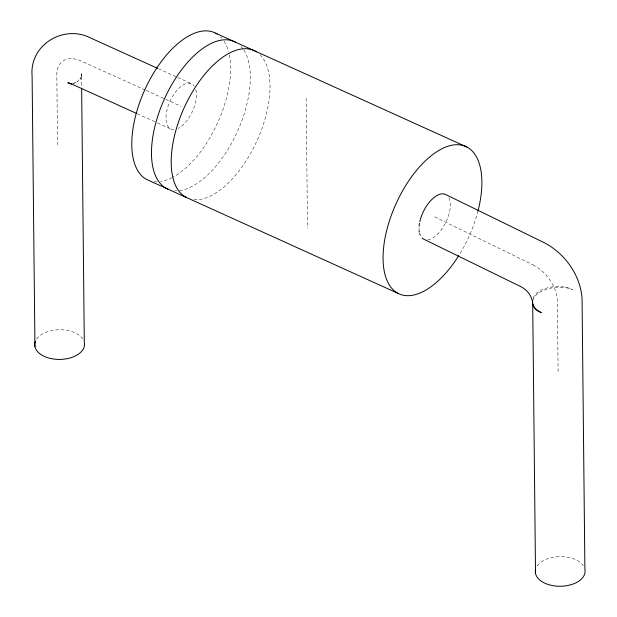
<?xml version="1.0" encoding="UTF-8"?>
<svg xmlns="http://www.w3.org/2000/svg" width="617" height="617" viewBox="0 0 617 617"><rect width="100%" height="100%" fill="white"/><g stroke="black" fill="none" stroke-linecap="round" stroke-linejoin="round"><path stroke-width="0.46" stroke-dasharray="3.08 2.31" d="M73.616 83.434L78.035 81.074L77.287 81.729L80.634 78.05L80.102 79.13L81.845 74.881L81.483 77.781L81.49 73.701L81.637 87.19M72.86 83.334L74.734 83.071M158.438 68.726L176.871 77.079M177.75 77.48L191.794 83.843M145.219 90.051L81.174 61.029A31.112 19.682 52.1 0 0 56.803 74.842L57.535 144.771M146.098 90.444L181.19 106.348M137.267 113.759L156.556 122.505M157.435 122.899L170.593 128.86M434.677 216.837L532.934 264.87M558.115 371.611L557.382 301.335A31.105 19.32 53.4 0 0 532.934 264.878M306.148 98.342L307.513 228.221M260.05 54.751A80.889 39.982 -65.6 0 1 256.664 141.501A80.889 39.982 -65.6 0 1 193.491 199.584M478.021 210.883A80.889 39.982 -65.6 0 1 459.249 254.836M240.985 46.483A80.889 39.982 -65.6 0 1 243.345 49.445M243.808 50.147A80.889 39.982 -65.6 0 1 236.681 133.172A80.889 39.982 -65.6 0 1 178.529 190.684M176.786 190.784A80.889 39.982 -65.6 0 1 174.773 190.738M220.631 36.889A80.889 39.982 -65.6 0 1 221.896 38.246M224.094 41.216A80.889 39.982 -65.6 0 1 228.475 51.365M229.3 54.813A80.889 39.982 -65.6 0 1 173.007 177.141M172.205 177.565A80.889 39.982 -65.6 0 1 160.621 181.537M157.08 181.853A80.889 39.982 -65.6 0 1 154.073 181.722M173.77 129.578A24.888 12.301 -65.6 0 1 170.292 100.602A24.888 12.301 -65.6 0 1 194.255 86.095M195.82 89.727A24.888 12.301 -65.6 0 1 178.228 128.359M537.237 565.858A24.888 14.839 -0.6 0 1 560.275 556.58A24.888 14.839 -0.6 0 1 583.227 565.619M532.71 300.649A24.896 13.983 -4.1 0 1 547.919 288.818A24.896 13.983 -4.1 0 1 572.553 289.496L572.584 289.512A24.881 14.839 -0.6 0 0 532.926 298.798M448.798 197.733A24.888 12.471 -63.9 0 1 445.528 223.007A24.888 12.471 -63.9 0 1 427.388 239.828M419.051 229.725A24.888 12.471 -63.9 0 1 419.028 228.012M36.658 339.026A24.888 14.839 -0.6 0 1 59.687 329.74A24.888 14.839 -0.6 0 1 82.639 338.787"/><path stroke-width="0.93" d="M70.053 83.735L71.834 83.796L67.839 82.786L71.487 83.951L136.388 113.358M215.642 33.195L466.922 147.054M157.566 68.333L90.861 38.107C63.875 23.978 29.138 44.864 32.107 75.984L34.938 346.654M398.019 293.376L146.738 179.508A80.889 39.982 -65.6 0 1 146.537 86.095A80.889 39.982 -65.6 0 1 217.145 34.066M537.6 310.505L541.34 312.719L537.6 310.783A24.896 13.983 -4.1 0 1 532.71 300.649M532.193 300.325C530.612 294.363 526.301 289.342 520.794 286.627L423.324 238.972A24.888 12.471 -63.9 0 1 422.013 237.954M532.71 304.304L535.525 573.486M81.645 88.154L84.305 342.52A24.888 14.839 -0.6 0 1 58.26 359.41A24.888 14.839 -0.6 0 1 35.439 341.247M186.157 197.371A80.889 39.982 -65.6 0 1 185.948 103.957A80.889 39.982 -65.6 0 1 256.564 51.928M458.755 255.623A80.889 39.982 -65.6 0 1 384.499 272.398A80.889 39.982 -65.6 0 1 436.327 152.013A80.889 39.982 -65.6 0 1 478.021 210.883M168.163 189.242A80.889 39.982 -65.6 0 1 164.685 98.342A80.889 39.982 -65.6 0 1 235.355 42.118M535.541 569.614A24.888 14.839 -0.6 0 0 560.151 586.258A24.888 14.839 -0.6 0 0 584.893 569.352L582.055 298.366C580.366 275.251 565.265 254.027 545.073 243.121L446.022 194.694A24.888 12.471 -63.9 0 0 419.838 221.596M537.608 310.498A24.881 14.839 -0.6 0 1 532.587 300.332M420.216 235.239A24.888 12.471 -63.9 0 1 419.668 233.681M419.313 232.108A24.888 12.471 -63.9 0 1 419.105 230.55M419.12 226.223A24.888 12.471 -63.9 0 1 419.483 223.393"/></g></svg>
